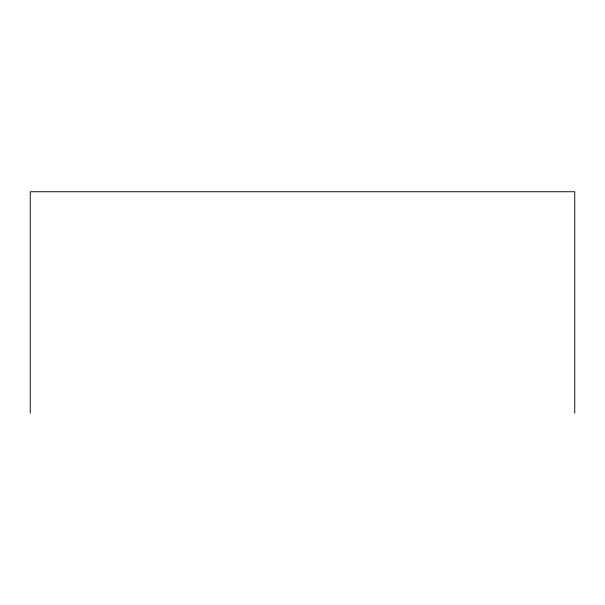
<?xml version="1.0" encoding="UTF-8"?>
<svg xmlns="http://www.w3.org/2000/svg" width="605" height="605" viewBox="0 0 605 605"><rect width="100%" height="100%" fill="white"/><g stroke="black" fill="none" stroke-linecap="round" stroke-linejoin="round"><path stroke-width="0.91" d="M574.75 413.253L574.75 191.747L30.25 191.747L30.25 413.253"/></g></svg>
